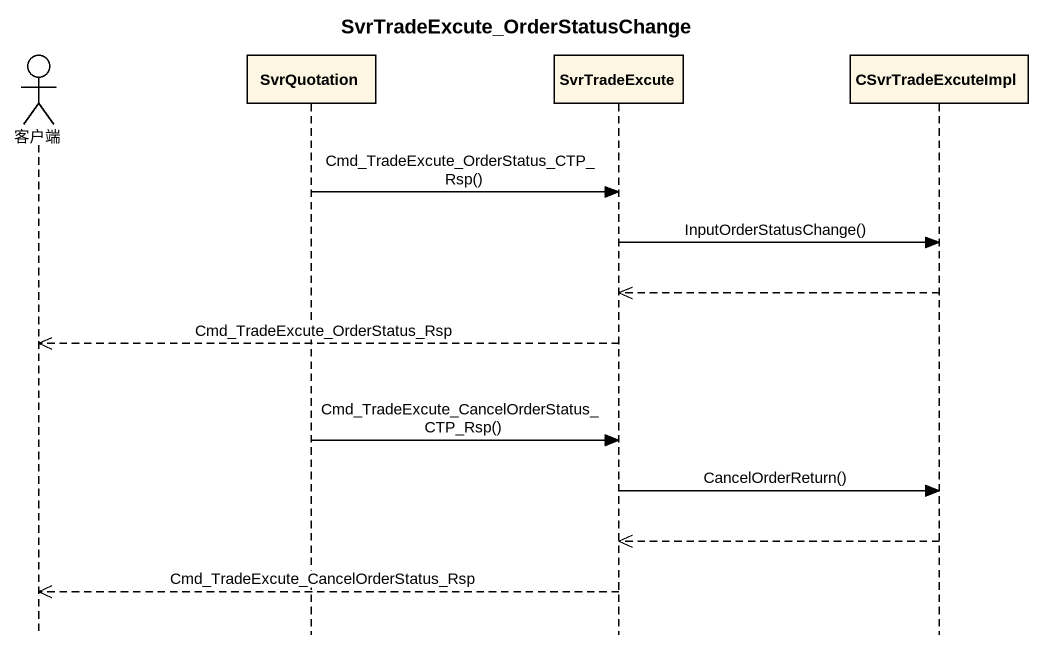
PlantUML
@startuml
title SvrTradeExcute_OrderStatusChange
hide footbox
actor 客户端
participant SvrQuotation
participant SvrTradeExcute
participant CSvrTradeExcuteImpl

SvrQuotation -> SvrTradeExcute : Cmd_TradeExcute_OrderStatus_CTP_Rsp()
SvrTradeExcute -> CSvrTradeExcuteImpl : InputOrderStatusChange()
CSvrTradeExcuteImpl -->> SvrTradeExcute
SvrTradeExcute -->> 客户端 : Cmd_TradeExcute_OrderStatus_Rsp
SvrQuotation -> SvrTradeExcute : Cmd_TradeExcute_CancelOrderStatus_CTP_Rsp()
SvrTradeExcute -> CSvrTradeExcuteImpl : CancelOrderReturn()
CSvrTradeExcuteImpl -->> SvrTradeExcute
SvrTradeExcute -->> 客户端 : Cmd_TradeExcute_CancelOrderStatus_Rsp
@enduml
